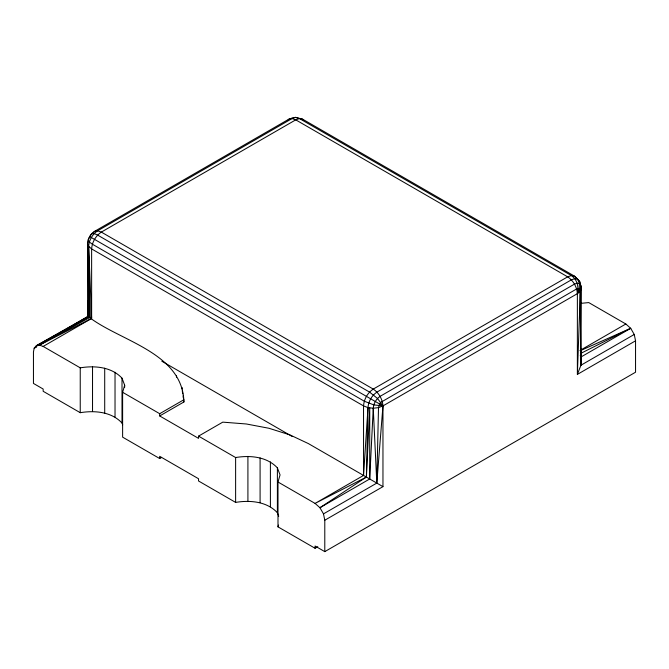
<?xml version="1.0" encoding="UTF-8"?>
<svg xmlns="http://www.w3.org/2000/svg" width="669" height="669" viewBox="0 0 669 669"><rect width="100%" height="100%" fill="white"/><g stroke="black" fill="none" stroke-linecap="round" stroke-linejoin="round"><path stroke-width="1" d="M317.792 546.74L315.074 548.271L315.074 546.021L324.791 551.632L324.791 520.231L323.487 513.876L319.933 507.721L369.698 478.987L369.74 407.831L366.386 477.072L319.933 507.721L315.074 503.414L277.995 482.006L280.052 474.906L277.392 467.882C266.889 456.576 250.047 455.146 235.622 457.537L198.542 436.129L198.542 438.371L159.699 415.951L159.699 413.701L122.619 392.293L124.668 385.202L122.009 378.169C111.514 366.871 94.664 365.441 80.238 367.833L43.159 346.425L39.446 345.129L36.293 345.739L34.186 348.164L33.45 352.028L33.45 383.429L43.159 389.032L43.159 391.281L80.238 412.689C94.664 410.298 111.514 411.728 122.009 423.025L122.678 424.782M580.24 355.515L580.926 357.029L580.926 365.241L577.372 374.406L635.55 340.814L634.245 334.458L630.691 328.303L625.841 323.997L588.762 302.589L580.567 303.375M88.116 300.741L88.074 316.387L64.726 330.16M634.245 334.458L580.926 365.241L581.394 288.055L579.672 281.457L574.529 276.163L302.614 119.174L299.461 118.564L295.748 119.851L101.337 232.101C95.717 235.823 92.046 242.195 91.628 248.918L91.628 318.444L39.446 345.129L89.914 317.457L88.3 245.339L88.074 316.387C119.266 341.157 182.637 352.137 183.925 401.96L159.699 415.951M303.667 120.387L302.614 119.174L295.464 117.368L288.883 119.174L94.471 231.415C90.499 234.05 87.898 238.557 87.606 243.315L88.651 246.343L91.628 248.918L363.543 405.907L368 407.63L366.386 477.072L315.074 503.414L363.543 475.433L368 407.63C368.385 401.408 371.78 395.53 376.965 392.084L571.385 279.843L574.813 278.647L577.723 279.216L579.387 283.614L580.876 285.329L580.073 289.61L580.926 365.241L580.884 348.566M580.349 285.027L581.394 288.055L580.349 291.09L577.372 374.406L577.372 293.666C579.036 287.126 577.18 279.45 571.385 275.553L299.461 118.564L295.464 117.368L288.883 119.174L287.829 120.387M369.698 478.987L373.252 408.232C373.553 403.474 376.145 398.975 380.117 396.332L574.529 284.091L577.163 283.179L579.387 283.614L579.262 288.69L577.372 293.666L382.961 405.907L378.503 407.63L373.252 408.232L368 407.63M89.914 317.457L88.651 246.343C89.036 240.129 92.431 234.25 97.615 230.805L292.035 118.564L295.748 119.851L567.663 276.841C573.283 280.57 576.954 286.934 577.372 293.666L580.349 291.09M315.074 548.271L277.995 526.863L278.513 525.081M88.065 241.961L87.606 243.315L88.074 316.387L36.293 345.739L88.651 316.721L88.3 245.339M88.3 241.283L88.651 240.28M577.372 293.666L580.073 289.61L579.262 288.69L576.636 288.949L380.803 402.337L379.599 403.967L378.503 407.63L376.806 483.093L323.487 513.876M92.364 233.841L94.471 231.415L97.615 230.805L101.337 232.101L373.252 389.09C378.871 392.812 382.543 399.184 382.961 405.907L382.961 486.647L324.791 520.231M290.187 119.4L291.508 118.262L292.997 118.547M36.887 346.575L34.186 348.164L36.042 347.203M56.639 334.926L58.437 333.864M61.13 332.276L62.928 331.222M39.446 345.129L88.651 316.721M43.159 346.425L91.628 318.444L88.651 246.343M159.699 413.701L183.925 399.711M122.619 392.293L122.619 437.15L159.699 458.558L161.505 457.512M198.542 436.129L222.777 422.139L246.384 423.987L269.022 428.285L289.92 434.892L308.384 443.589L382.961 486.647M580.065 350.422L625.841 323.997M580.926 357.029L630.691 328.303L580.232 350.707M324.791 551.632L635.55 372.215L635.55 340.814M580.491 353.533L630.691 328.303M159.699 458.558L159.699 456.317L198.542 478.745L198.542 480.986L235.622 502.394C250.047 500.002 266.889 501.432 277.392 512.73L278.722 516.251M89.613 236.542L382.961 405.907L376.806 483.093L373.252 408.232M161.831 361.218L292.102 436.431M580.182 284.133L579.672 281.457L574.529 276.163L571.385 275.553L567.663 276.841L373.252 389.09C367.632 392.812 363.961 399.184 363.543 405.907L363.543 475.433M182.261 390.763L182.721 393.815M183.022 395.847L183.323 397.888M183.624 399.92L183.925 401.96M277.995 482.006L277.995 526.863M277.392 467.882L277.392 512.73M270.401 461.919L270.401 506.776M260.09 457.889L260.09 502.745M247.915 456.358L247.915 501.206M235.622 457.537L235.622 502.394M182.11 387.502L182.11 388.998M176.474 375.685L176.474 377.182M124.668 385.202L124.668 387.284M122.009 378.169L122.009 423.025M115.026 372.215L115.026 417.071M104.707 368.184L104.707 413.032M92.531 366.645L92.531 411.502M80.238 367.833L80.238 412.689M89.738 236.617L88.124 239.979L89.328 241.986L92.364 244.202L364.279 401.191L373.779 404.896L382.961 405.907L377.492 398.456L369.539 392.084L97.615 235.095L94.187 233.573L91.837 233.54L89.738 236.617"/></g></svg>
